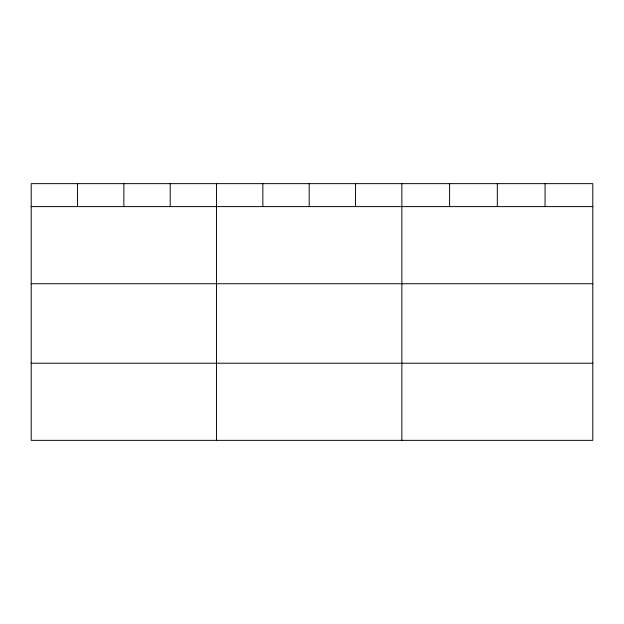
<?xml version="1.0" encoding="UTF-8"?>
<svg xmlns="http://www.w3.org/2000/svg" width="624" height="624" viewBox="0 0 624 624"><rect width="100%" height="100%" fill="white"/><g stroke="black" fill="none" stroke-linecap="round" stroke-linejoin="round"><path stroke-width="0.94" d="M592.8 206.606L592.8 440.357L31.2 440.357L31.2 183.643L592.8 183.643L592.8 206.606L31.2 206.606M31.2 283.741L592.8 283.741M31.2 363.223L592.8 363.223M545.064 183.643L545.064 206.606M497.328 183.643L497.328 206.606M449.592 183.643L449.592 206.606M401.856 183.643L401.856 440.357M355.524 183.643L355.524 206.606M309.192 183.643L309.192 206.606M262.86 183.643L262.86 206.606M216.528 183.643L216.528 440.357M170.196 183.643L170.196 206.606M123.864 183.643L123.864 206.606M77.532 183.643L77.532 206.606"/></g></svg>
